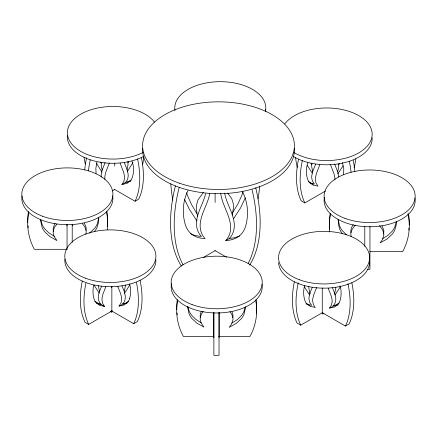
<?xml version="1.0" encoding="UTF-8"?>
<svg xmlns="http://www.w3.org/2000/svg" width="437" height="437" viewBox="0 0 437 437"><rect width="100%" height="100%" fill="white"/><g stroke="black" fill="none" stroke-linecap="round" stroke-linejoin="round"><path stroke-width="0.66" d="M396.561 221.188L396.173 225.148L394.955 229.562A24.63 20.107 0 0 1 392.295 234.128L387.22 238.897L380.103 242.896L382.484 239.498L383.784 235.33A13.613 11.116 0 0 0 383.67 232.872L382.484 229.643L379.453 225.563M338.156 219.56L338.495 224.744L339.713 229.157A24.63 20.107 0 0 0 342.373 233.719M245.665 306.883L244.108 313.99A24.63 20.107 0 0 1 241.442 318.557L236.373 323.325L229.256 327.318L231.632 323.926L232.932 319.758A13.613 11.116 0 0 0 232.817 317.3L231.632 314.066L229.96 311.679M343.624 174.718L343.766 168.442L342.373 162.498M86.002 230.408L86.111 229.578A13.613 11.116 0 0 0 86.002 227.12L84.33 223.088M232.817 317.606L232.932 316.776A13.613 11.116 0 0 0 232.817 314.318L232.042 311.892M98.718 218.03L97.287 223.81A24.63 20.107 0 0 1 94.627 228.376L89.552 233.145M101.46 162.253L101.329 162.99A13.613 7.861 60 0 0 101.253 165.399L102.171 170.097M311.947 163.558L311.816 164.296A13.613 7.861 60 0 0 311.734 166.71L312.657 171.408M245.223 307.069L244.108 311.007A24.63 20.107 0 0 1 241.442 315.574L237.357 319.605L231.856 323.096M396.173 222.171L394.955 226.585A24.63 20.107 0 0 1 392.295 231.151L388.209 235.177L382.703 238.668M85.816 234.216L86.111 232.56A13.613 11.116 0 0 0 86.002 230.102L84.811 226.869L82.435 223.695M383.484 234.008L383.784 232.353A13.613 11.116 0 0 0 383.67 229.895L381.998 225.863M93.747 285.35C92.578 289.862 92.759 294.696 94.102 299.148A24.63 14.219 -60 0 0 95.987 302.623L99.57 305.321L104.607 306.413L102.924 303.988L102.007 300.35A13.613 7.861 -60 0 1 102.083 297.848L102.924 294.134L105.891 286.579M209.787 193.296C208.067 203.527 201.681 212.295 200.348 222.597A25.466 14.705 -60 0 0 200.201 227.284C200.441 231.479 202.129 235.592 205.062 238.624C198.617 238.411 191.805 235.947 188.085 230.403A45.972 26.542 -60 0 1 185.419 225.028C181.983 213.759 182.671 201.151 187.997 190.57M232.244 215.091L233.424 208.187A25.466 14.705 -60 0 0 233.276 203.675L231.703 198.54L227.595 193.072M205.537 193.749C203.522 202.981 197.83 211.033 196.699 220.494A25.466 14.705 -60 0 0 196.552 225.175C196.792 229.376 198.485 233.484 201.413 236.515L194.836 235.488L190.696 233.844M127.058 169.622L127.981 164.924A13.613 7.861 -60 0 0 127.899 162.509L127.768 161.772M124.343 291.217L125.266 286.514A13.613 7.861 -60 0 0 125.266 284.875M337.725 171.774L338.642 167.071A13.613 7.861 -60 0 0 338.566 164.662L338.435 163.924M96.938 162.313L95.85 168.321L96.091 173.369M304.753 285.208C303.218 290.042 303.305 295.341 304.769 300.181A24.63 14.219 -60 0 0 306.648 303.66L310.237 306.359L315.268 307.451L313.591 305.026L312.668 301.388A13.613 7.861 -60 0 1 312.75 298.886L313.591 295.166L316.557 287.612M129.516 298.832C130.974 293.992 131.067 288.693 129.532 283.859M109.25 163.154L105.776 172.271L104.935 175.985A13.613 7.861 -60 0 0 104.858 178.493L104.935 179.274M319.775 164.76L316.306 173.871L315.465 177.591A13.613 7.861 -60 0 0 315.383 180.093L316.017 183.059L317.983 186.157L312.952 185.064L309.363 182.366A24.63 14.219 -60 0 1 307.484 178.891C305.905 173.658 305.933 167.89 307.872 162.755M334.534 293.997L335.791 288.256A13.613 7.861 -60 0 0 335.818 287.42M105.093 162.608L102.127 170.162L101.286 173.877A13.613 7.861 -60 0 0 101.209 176.384L101.286 177.165M315.623 164.214L312.657 171.768L311.816 175.483A13.613 7.861 -60 0 0 311.734 177.99L312.368 180.951L314.334 184.048L310.041 183.25M101.646 286.126L99.275 292.025L98.434 295.74A13.613 7.861 -60 0 0 98.358 298.247C98.478 301.978 100.985 305.305 104.607 306.413M312.313 287.164L309.942 293.063L309.101 296.778A13.613 7.861 -60 0 0 309.019 299.279L309.653 302.246L311.619 305.343L306.588 304.256M245.326 197.846L240.514 207.957L233.609 218.675M201.118 311.674L200.343 314.099A13.613 11.116 0 0 0 200.228 316.557L200.343 317.388M132.963 162.52L127.506 171.299M128.117 162.69L128.735 161.548M129.669 285.252L124.501 293.271M338.784 164.842L339.402 163.7M343.05 165.809L337.883 173.828M340.199 286.989L335.032 295.013M55.002 223.498L53.33 227.53A13.613 11.116 0 0 0 53.216 229.988L53.516 231.643M203.352 192.488L198.081 199.758L196.508 204.893A25.466 14.705 60 0 0 196.36 209.405L197.54 216.31M232.216 213.343L238.018 203.713L241.89 195.213A45.972 26.542 -60 0 0 243.032 192.034M353.227 224.662L351.78 227.054L350.998 229.485A13.613 11.116 0 0 0 350.889 231.943L350.998 232.774M355.215 225.153L352.189 229.234L350.998 232.462A13.613 11.116 0 0 0 350.889 234.926L351.184 236.581M203.2 311.461L201.528 313.848L200.343 317.082A13.613 11.116 0 0 0 200.228 319.54L201.118 322.867L203.904 327.1L196.787 323.107L191.717 318.338A24.63 20.107 0 0 1 189.052 313.771L187.495 306.665M132.023 161.078C133.962 166.218 133.995 171.987 132.411 177.214A24.63 14.219 60 0 1 130.532 180.694L126.943 183.393L121.912 184.485L123.879 181.388L124.512 178.422A13.613 7.861 60 0 0 124.43 175.92L123.589 172.2L120.12 163.088M121.912 184.485C125.534 183.376 128.036 180.044 128.161 176.313A13.613 7.861 60 0 0 128.079 173.811L127.238 170.097L124.272 162.542M129.516 298.832A24.63 14.219 60 0 1 127.637 302.311L124.048 305.01L119.017 306.102L120.983 302.999L121.617 300.039A13.613 7.861 60 0 0 121.535 297.531L120.694 293.817L117.728 286.262M119.017 306.102C122.639 304.993 125.14 301.661 125.266 297.93A13.613 7.861 60 0 0 125.184 295.428L124.343 291.708L121.972 285.814M242.273 191.433C248.085 202.211 248.948 215.299 245.397 226.94A45.972 26.542 60 0 1 242.726 232.315C239.006 237.859 232.2 240.328 225.749 240.536C228.682 237.504 230.375 233.391 230.616 229.196A25.466 14.705 60 0 0 230.468 224.509C228.999 213.627 222.1 204.363 220.707 193.427M225.749 240.536C231.211 238.498 233.893 232.571 234.265 227.087A25.466 14.705 60 0 0 234.117 222.406C232.784 212.098 226.399 203.336 224.673 193.105M340.013 285.847C341.548 290.681 341.461 295.98 340.002 300.82A24.63 14.219 60 0 1 338.118 304.294L334.534 306.998L329.498 308.085L331.47 304.988L332.098 302.022A13.613 7.861 60 0 0 332.022 299.52L331.18 295.805L328.214 288.251M329.498 308.085C333.12 306.976 335.627 303.649 335.747 299.919A13.613 7.861 60 0 0 335.671 297.411L334.829 293.697L332.459 287.797M56.897 224.099L54.516 227.278L53.33 230.507A13.613 11.116 0 0 0 53.216 232.965L54.112 236.291L56.897 240.53L49.78 236.532L44.705 231.763A24.63 20.107 0 0 1 42.039 227.196L40.483 220.095M112.216 190.92L114.57 189.56M126.943 182.42L131.067 180.039M114.428 189.347L135.049 201.255L138.698 199.146A78.95 45.579 60 0 0 141.446 157.926M203.271 257.53L215.075 250.712M82.271 281.062A78.95 45.579 -60 0 0 85.018 322.288L88.667 324.396L112.233 310.789M123.431 304.327L128.729 301.262M298.449 159.598A78.95 45.579 -60 0 0 301.197 200.818L304.846 202.926L325.467 191.024M111.309 310.767L133.7 323.697L137.349 321.588A78.95 45.579 60 0 0 140.091 280.363M294.341 281.843A78.95 45.579 -60 0 0 297.094 323.069L300.743 325.172L322.539 312.586M333.737 306.124L339.036 303.065M323.872 313.132L322.255 314.066L322.255 287.994M322.457 312.799L345.438 326.068L349.087 323.959A78.95 45.579 60 0 0 351.834 282.734M239.684 235.969L234.445 237.783L229.398 238.427M130.592 181.289L125.561 182.376M338.183 304.889L333.147 305.982M126.959 303.196L122.666 303.994M67.003 249.308L34.354 249.308A78.95 64.457 0 0 1 28.853 212.458M369.997 251.674L402.646 251.674A78.95 64.457 0 0 0 407.923 213.819M367.364 269.29L369.948 269.29L369.948 226.295M213.966 336.435L183.36 336.435A78.95 64.463 0 0 1 177.651 300.59M218.729 336.435L250.019 336.435A78.95 64.457 0 0 0 255.721 300.59M100.958 304.305L96.659 303.513M54.297 236.302L48.791 232.812L44.705 228.786A24.63 20.107 0 0 1 42.039 224.219L40.827 219.806M201.304 322.877L195.803 319.387L191.717 315.356A24.63 20.107 0 0 1 189.052 310.794L187.834 306.375M308.489 181.513L313.203 184.239M214.818 250.456L226.595 257.251M305.96 303.278L309.5 305.316M94.813 301.246L100.117 304.305M110.233 311.461L111.85 312.395L111.85 286.322M346.459 234.773L342.373 230.741A24.63 20.107 0 0 1 339.713 226.175L338.282 220.395M312.209 173.079L307.331 165.443M309.604 294.942L304.431 286.923M196.978 220.969L189.27 209.176L184.671 199.594M102.012 172.156L96.266 162.996M99.254 293.227L94.086 285.203M196.836 213.491L191.767 204.931L187.894 196.432A45.972 26.542 60 0 1 186.577 192.722M181.317 265.991L181.279 265.925A128.789 74.356 -60 0 1 175.417 185.851M310.98 163.334L311.597 164.476M100.494 162.029L101.111 163.17M334.622 163.957L337.588 171.512L338.429 175.232A13.613 7.861 60 0 1 338.533 176.925M310.101 293.926L308.839 288.191A13.613 7.861 60 0 1 308.839 286.546M330.465 164.503L333.939 173.62L334.78 177.335A13.613 7.861 60 0 1 334.857 179.842M99.412 291.168L98.494 286.47A13.613 7.861 60 0 1 98.467 285.634M98.844 217.194L98.505 222.378L97.287 226.792A24.63 20.107 0 0 1 94.627 231.359M364.786 226.366L364.786 246.397M219.123 312.346L219.123 337.752M219.03 312.395L219.03 355.314L213.873 355.314L213.873 312.395M215.108 193.629L215.108 202.44M213.78 312.346L213.78 337.752M114.745 163.389L114.745 166.065M111.725 286.273L111.725 287.612M72.307 224.498L72.307 225.836M72.214 224.268L72.214 242.229M67.052 224.268L67.052 249.336M66.965 224.498L66.965 225.836M265.625 109.671A45.53 26.286 0 0 1 265.816 111.544M174.975 110.468A45.53 26.286 0 0 1 220.832 81.681A45.53 26.286 0 0 1 265.51 111.08M300.743 325.172A78.95 45.579 -60 0 1 298.231 282.832M347.945 283.722A78.95 45.579 60 0 1 345.438 326.068M369.505 259.982A45.53 26.286 0 0 1 326.27 288.125A45.53 26.286 0 0 1 278.577 262.5M172.833 200.184A129.035 74.498 60 0 1 170.807 183.726M252.067 189.855A126.85 73.236 60 0 1 248.167 263.451M255.716 187.746A126.85 73.236 60 0 1 249.713 265.019M353.189 160.297A78.95 45.579 60 0 1 354.817 171.228M349.3 161.286A78.95 45.579 60 0 1 351.069 172.265M297.236 167.376A78.95 45.579 60 0 1 295.538 157.457M304.846 202.926A78.95 45.579 -60 0 1 302.338 160.587M355.816 158.926A78.95 45.579 -60 0 1 354.145 167.797M372.16 137.835A45.53 26.286 0 0 1 343.952 162.782A45.53 26.286 0 0 1 293.511 156.501M284.782 123.917A45.53 26.286 0 0 1 349.862 111.643A45.53 26.286 0 0 1 362.437 150.497A45.53 26.286 0 0 1 294.074 152.628M329.711 232.058A78.95 64.463 0 0 1 330.7 213.819M329.711 229.081A78.95 64.463 0 0 1 330.093 213.851M408.529 213.851A78.95 64.457 0 0 1 409.251 225.022M409.032 228.065A78.95 64.457 0 0 1 408.786 230.091M414.953 197.966A45.53 26.286 0 0 1 369.101 226.759A45.53 26.286 0 0 1 324.423 197.36M294.33 148.225A75.885 43.809 0 0 1 218.609 193.678A75.885 43.809 0 0 1 142.659 148.356M136.442 282.471A78.95 45.579 60 0 1 133.7 323.697M88.667 324.396A78.95 45.579 -60 0 1 85.92 283.171M155.878 259.764A45.53 26.286 0 0 1 109.829 286.683A45.53 26.286 0 0 1 64.878 259.152M143.893 157.058A78.95 45.579 -60 0 1 142.571 164.776M84.745 169.747A78.95 45.579 -60 0 1 86.613 157.697M88.493 170.785A78.95 45.579 -60 0 1 90.262 159.805M137.562 158.915A78.95 45.579 60 0 1 135.049 201.255M85.253 163.886A78.95 45.579 60 0 1 84.079 157.254M143.544 156.446A45.53 26.286 0 0 1 93.513 160.783A45.53 26.286 0 0 1 67.429 135.754M143.057 152.48A45.53 26.286 0 0 1 75.891 148.088A45.53 26.286 0 0 1 90.317 109.96A45.53 26.286 0 0 1 154.54 122.141M177.214 314.858A78.95 64.463 0 0 1 176.974 312.832M176.756 309.784A78.95 64.463 0 0 1 177.307 299.629M256.071 299.629A78.95 64.457 0 0 1 256.295 313.848M262.025 284.181A45.53 26.286 0 0 1 216.168 312.974A45.53 26.286 0 0 1 171.49 283.575M106.907 211.492A78.95 64.463 0 0 1 107.289 226.716M106.519 212.458A78.95 64.463 0 0 1 107.289 229.698M28.214 227.726A78.95 64.457 0 0 1 27.968 225.705M27.749 222.657A78.95 64.457 0 0 1 28.471 211.492M112.691 195.885A45.53 26.286 0 0 1 67.38 224.678A45.53 26.286 0 0 1 22.041 195.902M183.048 264.822A128.789 74.356 -60 0 1 179.214 187.386M259.676 186.157A128.789 74.356 -60 0 1 259.043 192.138L258.748 194.339A128.789 74.356 -60 0 1 258.059 198.78M299.487 279.773A45.53 26.286 0 0 0 369.571 258.895A45.53 26.286 0 0 0 303.218 234.292A45.53 26.286 0 0 0 299.487 279.773M345.028 218.38A45.53 26.286 0 0 0 415.112 197.502A45.53 26.286 0 0 0 348.759 172.899A45.53 26.286 0 0 0 345.028 218.38M179.481 183.229A75.885 43.809 0 0 0 294.374 146.373A75.885 43.809 0 0 0 181.645 107.355A75.885 43.809 0 0 0 179.481 183.229M85.756 278.303A45.53 26.286 0 0 0 155.84 257.426A45.53 26.286 0 0 0 89.487 232.823A45.53 26.286 0 0 0 85.756 278.303M192.094 304.594A45.53 26.286 0 0 0 262.178 283.717A45.53 26.286 0 0 0 195.825 259.114A45.53 26.286 0 0 0 192.094 304.594M42.76 216.299A45.53 26.286 0 0 0 112.85 195.421A45.53 26.286 0 0 0 46.491 170.818A45.53 26.286 0 0 0 42.76 216.299"/></g></svg>
